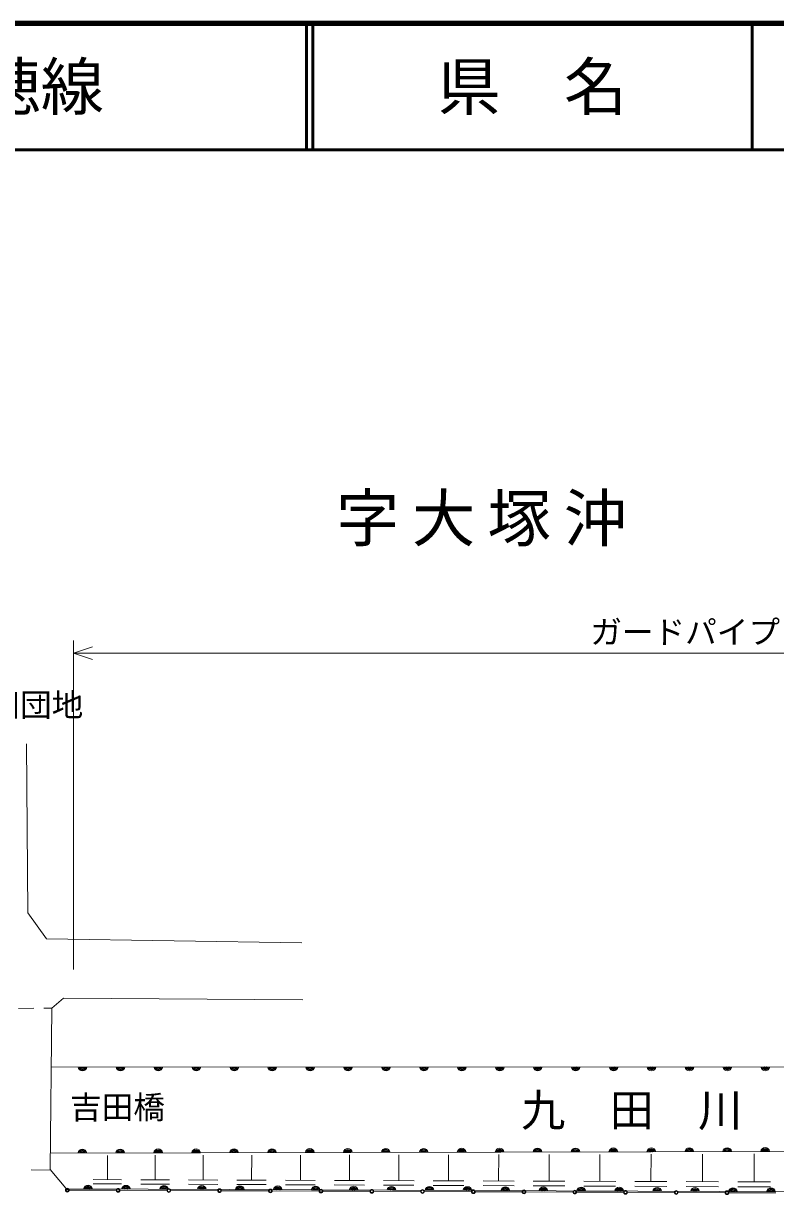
# Model space of a CAD drawing. Units: millimetres, scale not verified. Extents: x 40000 to 680000, y 20000 to 380000.
# Drawn here: x 275374 to 334858, y 287403 to 380000 of the extents above; entities that cross this region are included whole.
import ezdxf
from ezdxf.enums import TextEntityAlignment as Align

# ---------------------------------------------------------------- set-up
doc = ezdxf.new("R2010")
doc.units = ezdxf.units.MM
doc.header["$LTSCALE"] = 1000
for name, color, linetype, lineweight in [('M-BGD', 7, 'Continuous', 13), ('M-STR-HTXT', 7, 'Continuous', 13), ('M-TTL', 2, 'Continuous', 140), ('M-TTL-LINE', 7, 'Continuous', 50)]:
    doc.layers.add(name, color=color, linetype=linetype, lineweight=lineweight)
doc.layers.add('M-BMK-HTXT', color=7, linetype='Continuous')
doc.layers.add('M-TTL-TXT', color=7, linetype='Continuous')
doc.styles.add('ＭＳ ゴシック', font='')
doc.styles.get('ＭＳ ゴシック').set_extended_font_data('MS Gothic')

msp = doc.modelspace()

# ---------------------------------------------------------------- linework, layer by layer
at = {"layer": 'M-BGD'}
for p, q in [((297473, 302802), (278546, 302924)), ((274991, 302120), (276191, 302133)), ((276991, 302142), (277622, 302149)), ((277576, 297487), (387523, 297495)), ((387551, 290933), (277509, 290688)), ((282016, 288585), (282024, 290498)), ((285791, 288572), (285800, 290506)), ((289593, 288559), (289602, 290515)), ((293420, 288545), (293429, 290523)), ((297274, 288531), (297283, 290532)), ((301153, 288518), (301163, 290540)), ((305060, 288504), (305069, 290549)), ((308993, 288490), (309002, 290558)), ((312953, 288476), (312963, 290567)), ((316940, 288461), (316950, 290576)), ((320955, 288447), (320964, 290584)), ((324997, 288433), (325006, 290593)), ((329066, 288418), (329076, 290603)), ((333163, 288404), (333173, 290612)), ((275978, 289351), (277533, 289332)), ((283139, 288243), (280889, 288253)), ((283141, 288580), (280891, 288591)), ((286927, 288226), (284652, 288236)), ((286929, 288567), (284653, 288577)), ((290742, 288208), (288440, 288219)), ((290743, 288553), (288442, 288564)), ((294582, 288191), (292255, 288201)), ((294584, 288540), (292256, 288550)), ((298449, 288173), (296095, 288184)), ((298450, 288526), (296097, 288537)), ((302342, 288155), (299962, 288166)), ((302343, 288512), (299963, 288523)), ((306261, 288137), (303855, 288148)), ((306263, 288498), (303857, 288509)), ((310208, 288119), (307775, 288130)), ((310210, 288484), (307776, 288495)), ((314181, 288101), (311721, 288112)), ((314183, 288470), (311723, 288481)), ((318182, 288083), (315695, 288094)), ((318184, 288456), (315697, 288467)), ((322210, 288064), (319696, 288076)), ((322212, 288441), (319697, 288453)), ((326266, 288046), (323724, 288057)), ((326267, 288427), (323726, 288439)), ((330349, 288027), (327779, 288039)), ((330351, 288413), (327781, 288424)), ((334460, 288008), (331863, 288020)), ((334462, 288398), (331865, 288410)), ((387205, 287429), (278769, 287851)), ((282711, 287741), (278998, 287755)), ((286724, 287725), (283011, 287740)), ((290736, 287709), (287024, 287724)), ((294749, 287694), (291036, 287708)), ((298762, 287678), (295049, 287693)), ((302775, 287663), (299062, 287677)), ((306788, 287647), (303075, 287661)), ((310801, 287631), (307088, 287646)), ((314814, 287616), (311101, 287630)), ((318826, 287600), (315114, 287615)), ((322839, 287585), (319126, 287599)), ((326852, 287569), (323139, 287583)), ((330865, 287553), (327152, 287568)), ((334878, 287538), (331165, 287552))]:
    msp.add_line(p, q, dxfattribs=at)
for points in [[(275618, 323039), (275718, 309666), (277205, 307629), (297398, 307301)], [(278848, 287756), (277497, 289376), (277622, 302149), (278546, 302924)]]:
    msp.add_lwpolyline(points, dxfattribs=at)
for centre, radius in [((278848, 287756), 150), ((278848, 287756), 120), ((278848, 287756), 100), ((282861, 287740), 150), ((282861, 287740), 120), ((282861, 287740), 100), ((286874, 287725), 150), ((286874, 287725), 120), ((286874, 287725), 100), ((290886, 287709), 150), ((290886, 287709), 120), ((290886, 287709), 100), ((294899, 287693), 150), ((294899, 287693), 120), ((294899, 287693), 100), ((298912, 287678), 150), ((298912, 287678), 120), ((298912, 287678), 100), ((302925, 287662), 150), ((302925, 287662), 120), ((302925, 287662), 100), ((306938, 287646), 150), ((306938, 287646), 120), ((306938, 287646), 100), ((310951, 287631), 150), ((310951, 287631), 120), ((310951, 287631), 100), ((314964, 287615), 150), ((314964, 287615), 120), ((314964, 287615), 100), ((318976, 287600), 150), ((318976, 287600), 120), ((318976, 287600), 100), ((322989, 287584), 150), ((322989, 287584), 120), ((322989, 287584), 100), ((327002, 287568), 150), ((327002, 287568), 120), ((327002, 287568), 100), ((331015, 287553), 150), ((331015, 287553), 120), ((331015, 287553), 100)]:
    msp.add_circle(centre, radius, dxfattribs=at)
for centre, radius, start, end in [((280049, 297541), 354, 188.80189, 351.20707), ((280049, 297541), 283, 191.02593, 348.98303), ((280049, 297541), 212, 194.77225, 345.2367), ((280049, 297541), 142, 202.48398, 337.52497), ((280049, 297541), 100, 212.80165, 327.20731), ((283049, 297541), 354, 188.80189, 351.20707), ((283049, 297541), 283, 191.02593, 348.98303), ((283049, 297541), 212, 194.77225, 345.2367), ((283049, 297541), 142, 202.48398, 337.52497), ((283049, 297541), 100, 212.80165, 327.20731), ((286049, 297542), 354, 188.80189, 351.20707), ((286049, 297542), 283, 191.02593, 348.98303), ((286049, 297542), 212, 194.77225, 345.2367), ((286049, 297542), 142, 202.48398, 337.52497), ((286049, 297542), 100, 212.80165, 327.20731), ((289049, 297542), 354, 188.80189, 351.20707), ((289049, 297542), 283, 191.02593, 348.98303), ((289049, 297542), 212, 194.77225, 345.2367), ((289049, 297542), 142, 202.48398, 337.52497), ((289049, 297542), 100, 212.80165, 327.20731), ((292049, 297542), 354, 188.80189, 351.20707), ((292049, 297542), 283, 191.02593, 348.98303), ((292049, 297542), 212, 194.77225, 345.2367), ((292049, 297542), 142, 202.48398, 337.52497), ((292049, 297542), 100, 212.80165, 327.20731), ((295049, 297542), 354, 188.80189, 351.20707), ((295049, 297542), 283, 191.02593, 348.98303), ((295049, 297542), 212, 194.77225, 345.2367), ((295049, 297542), 142, 202.48398, 337.52497), ((295049, 297542), 100, 212.80165, 327.20731), ((298049, 297542), 354, 188.80189, 351.20707), ((298049, 297542), 283, 191.02593, 348.98303), ((298049, 297542), 212, 194.77225, 345.2367), ((298049, 297542), 142, 202.48398, 337.52497), ((298049, 297542), 100, 212.80165, 327.20731), ((301049, 297543), 354, 188.80189, 351.20707), ((301049, 297543), 283, 191.02593, 348.98303), ((301049, 297543), 212, 194.77225, 345.2367), ((301049, 297543), 142, 202.48398, 337.52497), ((301049, 297543), 100, 212.80165, 327.20731), ((304049, 297543), 354, 188.80189, 351.20707), ((304049, 297543), 283, 191.02593, 348.98303), ((304049, 297543), 212, 194.77225, 345.2367), ((304049, 297543), 142, 202.48398, 337.52497), ((304049, 297543), 100, 212.80165, 327.20731), ((307049, 297543), 354, 188.80189, 351.20707), ((307049, 297543), 283, 191.02593, 348.98303), ((307049, 297543), 212, 194.77225, 345.2367), ((307049, 297543), 142, 202.48398, 337.52497), ((307049, 297543), 100, 212.80165, 327.20731), ((310049, 297543), 354, 188.80189, 351.20707), ((310049, 297543), 283, 191.02593, 348.98303), ((310049, 297543), 212, 194.77225, 345.2367), ((310049, 297543), 142, 202.48398, 337.52497), ((310049, 297543), 100, 212.80165, 327.20731), ((313049, 297544), 354, 188.80189, 351.20707), ((313049, 297544), 283, 191.02593, 348.98303), ((313049, 297544), 212, 194.77225, 345.2367), ((313049, 297544), 142, 202.48398, 337.52497), ((313049, 297544), 100, 212.80165, 327.20731), ((316049, 297544), 354, 188.80189, 351.20707), ((316049, 297544), 283, 191.02593, 348.98303), ((316049, 297544), 212, 194.77225, 345.2367), ((316049, 297544), 142, 202.48398, 337.52497), ((316049, 297544), 100, 212.80165, 327.20731), ((319049, 297544), 354, 188.80189, 351.20707), ((319049, 297544), 283, 191.02593, 348.98303), ((319049, 297544), 212, 194.77225, 345.2367), ((319049, 297544), 142, 202.48398, 337.52497), ((319049, 297544), 100, 212.80165, 327.20731), ((322049, 297544), 354, 188.80189, 351.20707), ((322049, 297544), 283, 191.02593, 348.98303), ((322049, 297544), 212, 194.77225, 345.2367), ((322049, 297544), 142, 202.48398, 337.52497), ((322049, 297544), 100, 212.80165, 327.20731), ((325049, 297545), 354, 188.80189, 351.20707), ((325049, 297545), 283, 191.02593, 348.98303), ((325049, 297545), 212, 194.77225, 345.2367), ((325049, 297545), 142, 202.48398, 337.52497), ((325049, 297545), 100, 212.80165, 327.20731), ((328049, 297545), 354, 188.80189, 351.20707), ((328049, 297545), 283, 191.02593, 348.98303), ((328049, 297545), 212, 194.77225, 345.2367), ((328049, 297545), 142, 202.48398, 337.52497), ((328049, 297545), 100, 212.80165, 327.20731), ((331049, 297545), 354, 188.80189, 351.20707), ((331049, 297545), 283, 191.02593, 348.98303), ((331049, 297545), 212, 194.77225, 345.2367), ((331049, 297545), 142, 202.48398, 337.52497), ((331049, 297545), 100, 212.80165, 327.20731), ((334049, 297545), 354, 188.80189, 351.20707), ((334049, 297545), 283, 191.02593, 348.98303), ((334049, 297545), 212, 194.77225, 345.2367), ((334049, 297545), 142, 202.48398, 337.52497), ((334049, 297545), 100, 212.80165, 327.20731), ((280030, 290639), 354, 8.9248, 171.32998), ((280030, 290639), 283, 11.14884, 169.10594), ((280030, 290639), 212, 14.89516, 165.35961), ((280030, 290639), 142, 22.60689, 157.64788), ((283030, 290646), 354, 8.9248, 171.32998), ((283030, 290646), 283, 11.14884, 169.10594), ((283030, 290646), 212, 14.89516, 165.35961), ((283030, 290646), 142, 22.60689, 157.64788), ((286030, 290653), 354, 8.9248, 171.32998), ((286030, 290653), 283, 11.14884, 169.10594), ((286030, 290653), 212, 14.89516, 165.35961), ((286030, 290653), 142, 22.60689, 157.64788), ((289030, 290659), 354, 8.9248, 171.32998), ((289030, 290659), 283, 11.14884, 169.10594), ((289030, 290659), 212, 14.89516, 165.35961), ((289030, 290659), 142, 22.60689, 157.64788), ((289030, 290659), 100, 32.92456, 147.33022), ((292030, 290666), 354, 8.9248, 171.32998), ((292030, 290666), 283, 11.14884, 169.10594), ((292030, 290666), 212, 14.89516, 165.35961), ((292030, 290666), 142, 22.60689, 157.64788), ((292030, 290666), 100, 32.92456, 147.33022), ((295030, 290673), 354, 8.9248, 171.32998), ((295030, 290673), 283, 11.14884, 169.10594), ((295030, 290673), 212, 14.89516, 165.35961), ((295030, 290673), 142, 22.60689, 157.64788), ((295030, 290673), 100, 32.92456, 147.33022), ((298030, 290679), 354, 8.9248, 171.32998), ((298030, 290679), 283, 11.14884, 169.10594), ((298030, 290679), 212, 14.89516, 165.35961), ((298030, 290679), 142, 22.60689, 157.64788), ((298030, 290679), 100, 32.92456, 147.33022), ((301030, 290686), 354, 8.9248, 171.32998), ((301030, 290686), 283, 11.14884, 169.10594), ((301030, 290686), 212, 14.89516, 165.35961), ((301030, 290686), 142, 22.60689, 157.64788), ((301030, 290686), 100, 32.92456, 147.33022), ((304030, 290693), 354, 8.9248, 171.32998), ((304030, 290693), 283, 11.14884, 169.10594), ((304030, 290693), 212, 14.89516, 165.35961), ((304030, 290693), 142, 22.60689, 157.64788), ((304030, 290693), 100, 32.92456, 147.33022), ((307030, 290699), 354, 8.9248, 171.32998), ((307030, 290699), 283, 11.14884, 169.10594), ((307030, 290699), 212, 14.89516, 165.35961), ((307030, 290699), 142, 22.60689, 157.64788), ((307030, 290699), 100, 32.92456, 147.33022), ((310030, 290706), 354, 8.9248, 171.32998), ((310030, 290706), 283, 11.14884, 169.10594), ((310030, 290706), 212, 14.89516, 165.35961), ((310030, 290706), 142, 22.60689, 157.64788), ((310030, 290706), 100, 32.92456, 147.33022), ((313030, 290713), 354, 8.9248, 171.32998), ((313030, 290713), 283, 11.14884, 169.10594), ((313030, 290713), 212, 14.89516, 165.35961), ((313030, 290713), 142, 22.60689, 157.64788), ((313030, 290713), 100, 32.92456, 147.33022), ((316030, 290719), 354, 8.9248, 171.32998), ((316030, 290719), 283, 11.14884, 169.10594), ((316030, 290719), 212, 14.89516, 165.35961), ((316030, 290719), 142, 22.60689, 157.64788), ((316030, 290719), 100, 32.92456, 147.33022), ((319030, 290726), 354, 8.9248, 171.32998), ((319030, 290726), 283, 11.14884, 169.10594), ((319030, 290726), 212, 14.89516, 165.35961), ((319030, 290726), 142, 22.60689, 157.64788), ((319030, 290726), 100, 32.92456, 147.33022), ((322030, 290733), 354, 8.9248, 171.32998), ((322030, 290733), 283, 11.14884, 169.10594), ((322030, 290733), 212, 14.89516, 165.35961), ((322030, 290733), 142, 22.60689, 157.64788), ((322030, 290733), 100, 32.92456, 147.33022), ((325030, 290739), 354, 8.9248, 171.32998), ((325030, 290739), 283, 11.14884, 169.10594), ((325030, 290739), 212, 14.89516, 165.35961), ((325030, 290739), 142, 22.60689, 157.64788), ((325030, 290739), 100, 32.92456, 147.33022), ((328030, 290746), 354, 8.9248, 171.32998), ((328030, 290746), 283, 11.14884, 169.10594), ((328030, 290746), 212, 14.89516, 165.35961), ((328030, 290746), 142, 22.60689, 157.64788), ((328030, 290746), 100, 32.92456, 147.33022), ((331030, 290753), 354, 8.9248, 171.32998), ((331030, 290753), 283, 11.14884, 169.10594), ((331030, 290753), 212, 14.89516, 165.35961), ((331030, 290753), 142, 22.60689, 157.64788), ((331030, 290753), 100, 32.92456, 147.33022), ((334030, 290759), 354, 8.9248, 171.32998), ((334030, 290759), 283, 11.14884, 169.10594), ((334030, 290759), 212, 14.89516, 165.35961), ((334030, 290759), 142, 22.60689, 157.64788), ((334030, 290759), 100, 32.92456, 147.33022), ((280030, 290639), 100, 32.92456, 147.33022), ((283030, 290646), 100, 32.92456, 147.33022), ((286030, 290653), 100, 32.92456, 147.33022), ((280487, 287790), 354, 8.57452, 170.9797), ((280487, 287790), 283, 10.79856, 168.75566), ((280487, 287790), 212, 14.54488, 165.00933), ((283487, 287778), 354, 8.57452, 170.9797), ((283487, 287778), 283, 10.79856, 168.75566), ((283487, 287778), 212, 14.54488, 165.00933), ((286487, 287766), 354, 8.57452, 170.9797), ((286487, 287766), 283, 10.79856, 168.75566), ((286487, 287766), 212, 14.54488, 165.00933), ((289487, 287755), 354, 8.57452, 170.9797), ((289487, 287755), 283, 10.79856, 168.75566), ((292487, 287743), 354, 8.57452, 170.9797), ((292487, 287743), 283, 10.79856, 168.75566), ((295487, 287731), 354, 8.57452, 170.9797), ((295487, 287731), 283, 10.79856, 168.75566), ((298487, 287720), 354, 8.57452, 170.9797), ((298487, 287720), 283, 10.79856, 168.75566), ((301487, 287708), 354, 8.57452, 170.9797), ((301487, 287708), 283, 10.79856, 168.75566), ((304487, 287696), 354, 8.57452, 170.9797), ((304487, 287696), 283, 10.79856, 168.75566), ((307487, 287685), 354, 8.57452, 170.9797), ((310487, 287673), 354, 8.57452, 170.9797), ((313487, 287661), 354, 8.57452, 170.9797), ((316487, 287650), 354, 8.57452, 170.9797), ((319487, 287638), 354, 8.57452, 170.9797), ((322487, 287626), 354, 8.57452, 170.9797), ((280487, 287790), 142, 22.25661, 157.2976), ((280487, 287790), 100, 32.57428, 146.97994), ((283487, 287778), 142, 22.25661, 157.2976), ((283487, 287778), 100, 32.57428, 146.97994), ((286487, 287766), 142, 22.25661, 157.2976), ((286487, 287766), 100, 32.57428, 146.97994), ((289487, 287755), 212, 14.54488, 165.00933), ((289487, 287755), 142, 22.25661, 157.2976), ((289487, 287755), 100, 32.57428, 146.97994), ((292487, 287743), 212, 14.54488, 165.00933), ((292487, 287743), 142, 22.25661, 157.2976), ((292487, 287743), 100, 32.57428, 146.97994), ((295487, 287731), 212, 14.54488, 165.00933), ((295487, 287731), 142, 22.25661, 157.2976), ((295487, 287731), 100, 32.57428, 146.97994), ((298487, 287720), 212, 14.54488, 165.00933), ((298487, 287720), 142, 22.25661, 157.2976), ((298487, 287720), 100, 32.57428, 146.97994), ((301487, 287708), 212, 14.54488, 165.00933), ((301487, 287708), 142, 22.25661, 157.2976), ((301487, 287708), 100, 32.57428, 146.97994), ((304487, 287696), 212, 14.54488, 165.00933), ((304487, 287696), 142, 22.25661, 157.2976), ((304487, 287696), 100, 32.57428, 146.97994), ((307487, 287685), 283, 10.79856, 168.75566), ((307487, 287685), 212, 14.54488, 165.00933), ((307487, 287685), 142, 22.25661, 157.2976), ((307487, 287685), 100, 32.57428, 146.97994), ((310487, 287673), 283, 10.79856, 168.75566), ((310487, 287673), 212, 14.54488, 165.00933), ((310487, 287673), 142, 22.25661, 157.2976), ((310487, 287673), 100, 32.57428, 146.97994), ((313487, 287661), 283, 10.79856, 168.75566), ((313487, 287661), 212, 14.54488, 165.00933), ((313487, 287661), 142, 22.25661, 157.2976), ((313487, 287661), 100, 32.57428, 146.97994), ((316487, 287650), 283, 10.79856, 168.75566), ((316487, 287650), 212, 14.54488, 165.00933), ((316487, 287650), 142, 22.25661, 157.2976), ((316487, 287650), 100, 32.57428, 146.97994), ((319487, 287638), 283, 10.79856, 168.75566), ((319487, 287638), 212, 14.54488, 165.00933), ((319487, 287638), 142, 22.25661, 157.2976), ((319487, 287638), 100, 32.57428, 146.97994), ((322487, 287626), 283, 10.79856, 168.75566), ((322487, 287626), 212, 14.54488, 165.00933), ((322487, 287626), 142, 22.25661, 157.2976), ((322487, 287626), 100, 32.57428, 146.97994), ((325487, 287615), 354, 8.57452, 170.9797), ((325487, 287615), 283, 10.79856, 168.75566), ((325487, 287615), 212, 14.54488, 165.00933), ((325487, 287615), 142, 22.25661, 157.2976), ((325487, 287615), 100, 32.57428, 146.97994), ((328487, 287603), 354, 8.57452, 170.9797), ((328487, 287603), 283, 10.79856, 168.75566), ((328487, 287603), 212, 14.54488, 165.00933), ((328487, 287603), 142, 22.25661, 157.2976), ((328487, 287603), 100, 32.57428, 146.97994), ((331487, 287591), 354, 8.57452, 170.9797), ((331487, 287591), 283, 10.79856, 168.75566), ((331487, 287591), 212, 14.54488, 165.00933), ((331487, 287591), 142, 22.25661, 157.2976), ((331487, 287591), 100, 32.57428, 146.97994), ((334487, 287580), 354, 8.57452, 170.9797), ((334487, 287580), 283, 10.79856, 168.75566), ((334487, 287580), 212, 14.54488, 165.00933), ((334487, 287580), 142, 22.25661, 157.2976), ((334487, 287580), 100, 32.57428, 146.97994)]:
    msp.add_arc(centre, radius, start, end, dxfattribs=at)
at = {"layer": 'M-STR-HTXT'}
for p, q in [((279338, 305196), (279338, 331212)), ((279338, 330212), (280838, 330712)), ((279338, 330212), (387297, 330212)), ((279338, 330212), (280838, 329712))]:
    msp.add_line(p, q, dxfattribs=at)
at = {"layer": 'M-TTL'}
msp.add_line((680000, 380000), (40000, 380000), dxfattribs=at)
at = {"layer": 'M-TTL-LINE'}
for p, q in [((297750, 380000), (297750, 370000)), ((298250, 380000), (298250, 370000)), ((333000, 380000), (333000, 370000)), ((40000, 370000), (680000, 370000))]:
    msp.add_line(p, q, dxfattribs=at)

# ---------------------------------------------------------------- texts
at = {"layer": 'M-BMK-HTXT', "style": 'ＭＳ ゴシック'}
for s, height, p in [('至\u3000吉田団地', 1833, (272610, 326120)), ('九\u3000田\u3000川', 2566, (323478, 294082))]:
    msp.add_text(s, height=height, dxfattribs=at).set_placement(p, align=Align.MIDDLE_CENTER)
msp.add_text('吉田橋', height=1833, dxfattribs=at).set_placement((282817, 292841), align=Align.BOTTOM_CENTER)
at = {"layer": 'M-BMK-HTXT', "insert": (312102, 340681), "char_height": 3666, "attachment_point": 5, "style": 'ＭＳ ゴシック'}
msp.add_mtext('\\T1.2;字大塚沖', dxfattribs=at)
at = {"layer": 'M-STR-HTXT', "style": 'ＭＳ ゴシック'}
msp.add_text('ガードパイプ  L=107.0', height=1833, dxfattribs=at).set_placement((333318, 330412), align=Align.BOTTOM_CENTER)
at = {"layer": 'M-TTL-TXT', "style": 'ＭＳ ゴシック'}
msp.add_text('主要地方道\u3000山口小郡秋穂線', height=3666, dxfattribs=at).set_placement((216734, 375000), align=Align.MIDDLE_LEFT)
msp.add_text('県\u3000名', height=3666, dxfattribs=at).set_placement((315625, 375000), align=Align.MIDDLE_CENTER)

doc.saveas('drawing.dxf')
